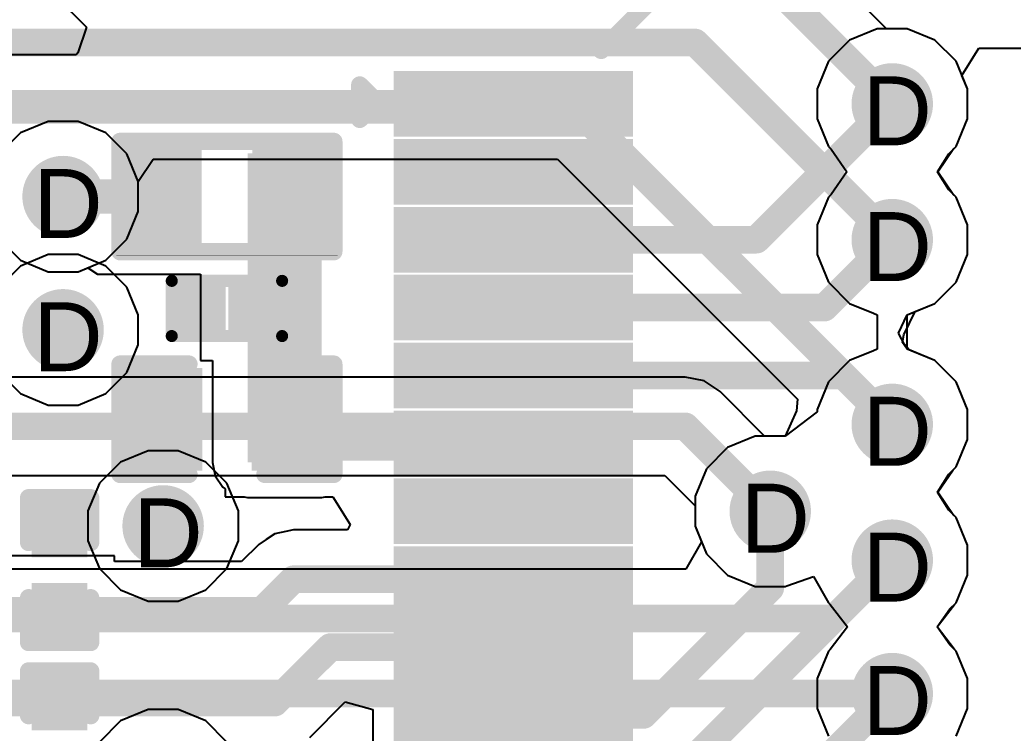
# Model space of a CAD drawing. Header units: inches. Extents: x -11 to 5428, y 0 to 5423.
# Drawn here: x 133.98 to 141.3, y 59.92 to 65.17 of the extents above; entities that cross this region are included whole.
import ezdxf

# ---------------------------------------------------------------- set-up
doc = ezdxf.new("R2010")
doc.units = ezdxf.units.IN
for name, color, linetype in [('Bottom Layer', 5, 'Continuous'), ('Drill Drawing', 1, 'Continuous'), ('GND', 16, 'Continuous'), ('PWR', 76, 'Continuous'), ('Top Layer', 1, 'Continuous'), ('Top Overlay', 2, 'Continuous'), ('Top Paste', 8, 'Continuous'), ('Top Solder', 216, 'Continuous'), ('Via Holes', 16, 'Continuous')]:
    doc.layers.add(name, color=color, linetype=linetype)
doc.styles.add('Arial', font='', dxfattribs={"height": 0.2})
doc.styles.get('Arial').set_extended_font_data('Arial')

# ---------------------------------------------------------------- blocks, each defined once
blk = doc.blocks.new('C___0402_399')
at = {"layer": 'Top Layer'}
for points in [[(-0.6985, -0.3175), (-0.6985, 0.3175), (-0.2413, 0.3175), (-0.2413, -0.3175)], [(0.2413, -0.3175), (0.2413, 0.3175), (0.6985, 0.3175), (0.6985, -0.3175)]]:
    blk.add_hatch(color=1, dxfattribs=at).paths.add_polyline_path(points)
at = {"layer": 'Top Paste'}
for points in [[(-0.6985, -0.3175), (-0.6985, 0.3175), (-0.2413, 0.3175), (-0.2413, -0.3175)], [(0.2413, -0.3175), (0.2413, 0.3175), (0.6985, 0.3175), (0.6985, -0.3175)]]:
    blk.add_hatch(color=8, dxfattribs=at).paths.add_polyline_path(points)
at = {"layer": 'Top Solder'}
for points in [[(-0.7585, -0.3775), (-0.7585, 0.3775), (-0.1813, 0.3775), (-0.1813, -0.3775)], [(0.1813, -0.3775), (0.1813, 0.3775), (0.7585, 0.3775), (0.7585, -0.3775)]]:
    blk.add_hatch(color=216, dxfattribs=at).paths.add_polyline_path(points)
at = {"layer": 'Top Overlay'}
for points in [[(-0.7874, -0.4064, 0.127, 0.127, 0), (-0.7874, 0.4064, 0.127, 0.127, 0)], [(-0.7874, 0.4064, 0.127, 0.127, 0), (-0.2794, 0.4064, 0.127, 0.127, 0)], [(0.2794, 0.4064, 0.127, 0.127, 0), (0.7874, 0.4064, 0.127, 0.127, 0)], [(0.7874, -0.4064, 0.127, 0.127, 0), (0.7874, 0.4064, 0.127, 0.127, 0)], [(-0.7874, -0.4064, 0.127, 0.127, 0), (-0.2794, -0.4064, 0.127, 0.127, 0)], [(0.2794, -0.4064, 0.127, 0.127, 0), (0.7874, -0.4064, 0.127, 0.127, 0)]]:
    blk.add_lwpolyline(points, format="xyseb", dxfattribs=at)
for points in [[(-0.8192, 0.4064, 0.0635, 0.0635, 1), (-0.7557, 0.4064, 0.0635, 0.0635, 1)], [(-0.8192, 0.4064, 0.0635, 0.0635, 1), (-0.7557, 0.4064, 0.0635, 0.0635, 1)], [(-0.3112, 0.4064, 0.0635, 0.0635, 1), (-0.2477, 0.4064, 0.0635, 0.0635, 1)], [(0.2476, 0.4064, 0.0635, 0.0635, 1), (0.3111, 0.4064, 0.0635, 0.0635, 1)], [(0.7556, 0.4064, 0.0635, 0.0635, 1), (0.8191, 0.4064, 0.0635, 0.0635, 1)], [(0.7556, 0.4064, 0.0635, 0.0635, 1), (0.8191, 0.4064, 0.0635, 0.0635, 1)], [(-0.8192, -0.4064, 0.0635, 0.0635, 1), (-0.7557, -0.4064, 0.0635, 0.0635, 1)], [(-0.8192, -0.4064, 0.0635, 0.0635, 1), (-0.7557, -0.4064, 0.0635, 0.0635, 1)], [(-0.3112, -0.4064, 0.0635, 0.0635, 1), (-0.2477, -0.4064, 0.0635, 0.0635, 1)], [(0.2476, -0.4064, 0.0635, 0.0635, 1), (0.3111, -0.4064, 0.0635, 0.0635, 1)], [(0.7556, -0.4064, 0.0635, 0.0635, 1), (0.8191, -0.4064, 0.0635, 0.0635, 1)], [(0.7556, -0.4064, 0.0635, 0.0635, 1), (0.8191, -0.4064, 0.0635, 0.0635, 1)]]:
    blk.add_lwpolyline(points, format="xyseb", close=True, dxfattribs=at)
blk = doc.blocks.new('C___0201_407')
at = {"layer": 'Top Layer'}
for points in [[(-0.45, 0.15), (-0.15, 0.15), (-0.15, -0.15), (-0.45, -0.15)], [(0.15, 0.15), (0.45, 0.15), (0.45, -0.15), (0.15, -0.15)]]:
    blk.add_hatch(color=1, dxfattribs=at).paths.add_polyline_path(points)
at = {"layer": 'Top Paste'}
for points in [[(-0.45, 0.15), (-0.15, 0.15), (-0.15, -0.15), (-0.45, -0.15)], [(0.15, 0.15), (0.45, 0.15), (0.45, -0.15), (0.15, -0.15)]]:
    blk.add_hatch(color=8, dxfattribs=at).paths.add_polyline_path(points)
at = {"layer": 'Top Solder'}
for points in [[(-0.505, 0.205), (-0.095, 0.205), (-0.095, -0.205), (-0.505, -0.205)], [(0.095, 0.205), (0.505, 0.205), (0.505, -0.205), (0.095, -0.205)]]:
    blk.add_hatch(color=216, dxfattribs=at).paths.add_polyline_path(points)
at = {"layer": 'Top Overlay'}
for points in [[(-0.2032, 0.2286, 0.127, 0.127, 0), (-0.5334, 0.2286, 0.127, 0.127, 0)], [(-0.5334, -0.2286, 0.127, 0.127, 0), (-0.5334, 0.2286, 0.127, 0.127, 0)], [(0.5334, 0.2286, 0.127, 0.127, 0), (0.2032, 0.2286, 0.127, 0.127, 0)], [(0.5334, -0.2286, 0.127, 0.127, 0), (0.5334, 0.2286, 0.127, 0.127, 0)], [(-0.2032, -0.2286, 0.127, 0.127, 0), (-0.5334, -0.2286, 0.127, 0.127, 0)], [(0.5334, -0.2286, 0.127, 0.127, 0), (0.2032, -0.2286, 0.127, 0.127, 0)]]:
    blk.add_lwpolyline(points, format="xyseb", dxfattribs=at)
for points in [[(-0.5651, 0.2286, 0.0635, 0.0635, 1), (-0.5016, 0.2286, 0.0635, 0.0635, 1)], [(-0.5651, 0.2286, 0.0635, 0.0635, 1), (-0.5016, 0.2286, 0.0635, 0.0635, 1)], [(-0.2349, 0.2286, 0.0635, 0.0635, 1), (-0.1714, 0.2286, 0.0635, 0.0635, 1)], [(0.1715, 0.2286, 0.0635, 0.0635, 1), (0.235, 0.2286, 0.0635, 0.0635, 1)], [(0.5017, 0.2286, 0.0635, 0.0635, 1), (0.5652, 0.2286, 0.0635, 0.0635, 1)], [(0.5017, 0.2286, 0.0635, 0.0635, 1), (0.5652, 0.2286, 0.0635, 0.0635, 1)], [(-0.5651, -0.2286, 0.0635, 0.0635, 1), (-0.5016, -0.2286, 0.0635, 0.0635, 1)], [(-0.5651, -0.2286, 0.0635, 0.0635, 1), (-0.5016, -0.2286, 0.0635, 0.0635, 1)], [(-0.2349, -0.2286, 0.0635, 0.0635, 1), (-0.1714, -0.2286, 0.0635, 0.0635, 1)], [(0.1715, -0.2286, 0.0635, 0.0635, 1), (0.235, -0.2286, 0.0635, 0.0635, 1)], [(0.5017, -0.2286, 0.0635, 0.0635, 1), (0.5652, -0.2286, 0.0635, 0.0635, 1)], [(0.5017, -0.2286, 0.0635, 0.0635, 1), (0.5652, -0.2286, 0.0635, 0.0635, 1)]]:
    blk.add_lwpolyline(points, format="xyseb", close=True, dxfattribs=at)
blk = doc.blocks.new('C___0201_408')
at = {"layer": 'Top Layer'}
for points in [[(-0.45, 0.15), (-0.15, 0.15), (-0.15, -0.15), (-0.45, -0.15)], [(0.15, 0.15), (0.45, 0.15), (0.45, -0.15), (0.15, -0.15)]]:
    blk.add_hatch(color=1, dxfattribs=at).paths.add_polyline_path(points)
at = {"layer": 'Top Paste'}
for points in [[(-0.45, 0.15), (-0.15, 0.15), (-0.15, -0.15), (-0.45, -0.15)], [(0.15, 0.15), (0.45, 0.15), (0.45, -0.15), (0.15, -0.15)]]:
    blk.add_hatch(color=8, dxfattribs=at).paths.add_polyline_path(points)
at = {"layer": 'Top Solder'}
for points in [[(-0.505, 0.205), (-0.095, 0.205), (-0.095, -0.205), (-0.505, -0.205)], [(0.095, 0.205), (0.505, 0.205), (0.505, -0.205), (0.095, -0.205)]]:
    blk.add_hatch(color=216, dxfattribs=at).paths.add_polyline_path(points)
at = {"layer": 'Top Overlay'}
for points in [[(-0.5334, 0.2286, 0.127, 0.127, 0), (-0.2032, 0.2286, 0.127, 0.127, 0)], [(-0.5334, 0.2286, 0.127, 0.127, 0), (-0.5334, -0.2286, 0.127, 0.127, 0)], [(0.2032, 0.2286, 0.127, 0.127, 0), (0.5334, 0.2286, 0.127, 0.127, 0)], [(0.5334, 0.2286, 0.127, 0.127, 0), (0.5334, -0.2286, 0.127, 0.127, 0)], [(-0.5334, -0.2286, 0.127, 0.127, 0), (-0.2032, -0.2286, 0.127, 0.127, 0)], [(0.2032, -0.2286, 0.127, 0.127, 0), (0.5334, -0.2286, 0.127, 0.127, 0)]]:
    blk.add_lwpolyline(points, format="xyseb", dxfattribs=at)
for points in [[(-0.5652, 0.2286, 0.0635, 0.0635, 1), (-0.5017, 0.2286, 0.0635, 0.0635, 1)], [(-0.5652, 0.2286, 0.0635, 0.0635, 1), (-0.5017, 0.2286, 0.0635, 0.0635, 1)], [(-0.235, 0.2286, 0.0635, 0.0635, 1), (-0.1715, 0.2286, 0.0635, 0.0635, 1)], [(0.1714, 0.2286, 0.0635, 0.0635, 1), (0.2349, 0.2286, 0.0635, 0.0635, 1)], [(0.5016, 0.2286, 0.0635, 0.0635, 1), (0.5651, 0.2286, 0.0635, 0.0635, 1)], [(0.5016, 0.2286, 0.0635, 0.0635, 1), (0.5651, 0.2286, 0.0635, 0.0635, 1)], [(-0.5652, -0.2286, 0.0635, 0.0635, 1), (-0.5017, -0.2286, 0.0635, 0.0635, 1)], [(-0.5652, -0.2286, 0.0635, 0.0635, 1), (-0.5017, -0.2286, 0.0635, 0.0635, 1)], [(-0.235, -0.2286, 0.0635, 0.0635, 1), (-0.1715, -0.2286, 0.0635, 0.0635, 1)], [(0.1714, -0.2286, 0.0635, 0.0635, 1), (0.2349, -0.2286, 0.0635, 0.0635, 1)], [(0.5016, -0.2286, 0.0635, 0.0635, 1), (0.5651, -0.2286, 0.0635, 0.0635, 1)], [(0.5016, -0.2286, 0.0635, 0.0635, 1), (0.5651, -0.2286, 0.0635, 0.0635, 1)]]:
    blk.add_lwpolyline(points, format="xyseb", close=True, dxfattribs=at)
blk = doc.blocks.new('DFN_2_0_3_0_6__410')
at = {"layer": 'Top Layer'}
for points in [[(-0.33, -0.13), (-0.33, 0.13), (-0.06, 0.13), (-0.06, -0.13)], [(0.06, -0.13), (0.06, 0.13), (0.33, 0.13), (0.33, -0.13)]]:
    blk.add_hatch(color=1, dxfattribs=at).paths.add_polyline_path(points)
at = {"layer": 'Top Paste'}
for points in [[(-0.33, -0.13), (-0.33, 0.13), (-0.06, 0.13), (-0.06, -0.13)], [(0.06, -0.13), (0.06, 0.13), (0.33, 0.13), (0.33, -0.13)]]:
    blk.add_hatch(color=8, dxfattribs=at).paths.add_polyline_path(points)
at = {"layer": 'Top Solder'}
for points in [[(-0.38, -0.18), (-0.38, 0.18), (-0.01, 0.18), (-0.01, -0.18)], [(0.01, -0.18), (0.01, 0.18), (0.38, 0.18), (0.38, -0.18)]]:
    blk.add_hatch(color=216, dxfattribs=at).paths.add_polyline_path(points)
at = {"layer": 'Top Overlay'}
for points in [[(-0.4064, 0.2032, 0.0889, 0.0889, 0), (0.4064, 0.2032, 0.0889, 0.0889, 0)], [(-0.4064, -0.2032, 0.0889, 0.0889, 0), (-0.4064, 0.2032, 0.0889, 0.0889, 0)], [(0.4064, -0.2032, 0.0889, 0.0889, 0), (0.4064, 0.2032, 0.0889, 0.0889, 0)], [(-0.4064, -0.2032, 0.0889, 0.0889, 0), (0.4064, -0.2032, 0.0889, 0.0889, 0)]]:
    blk.add_lwpolyline(points, format="xyseb", dxfattribs=at)
for points in [[(-0.4286, 0.2032, 0.0445, 0.0445, 1), (-0.3842, 0.2032, 0.0445, 0.0445, 1)], [(-0.4286, 0.2032, 0.0445, 0.0445, 1), (-0.3842, 0.2032, 0.0445, 0.0445, 1)], [(0.3842, 0.2032, 0.0445, 0.0445, 1), (0.4286, 0.2032, 0.0445, 0.0445, 1)], [(0.3842, 0.2032, 0.0445, 0.0445, 1), (0.4286, 0.2032, 0.0445, 0.0445, 1)], [(-0.4286, -0.2032, 0.0445, 0.0445, 1), (-0.3842, -0.2032, 0.0445, 0.0445, 1)], [(-0.4286, -0.2032, 0.0445, 0.0445, 1), (-0.3842, -0.2032, 0.0445, 0.0445, 1)], [(0.3842, -0.2032, 0.0445, 0.0445, 1), (0.4286, -0.2032, 0.0445, 0.0445, 1)], [(0.3842, -0.2032, 0.0445, 0.0445, 1), (0.4286, -0.2032, 0.0445, 0.0445, 1)]]:
    blk.add_lwpolyline(points, format="xyseb", close=True, dxfattribs=at)
blk = doc.blocks.new('R___0402_417')
at = {"layer": 'Top Layer'}
for points in [[(-0.6985, -0.3175), (-0.6985, 0.3175), (-0.2413, 0.3175), (-0.2413, -0.3175)], [(0.2413, -0.3175), (0.2413, 0.3175), (0.6985, 0.3175), (0.6985, -0.3175)]]:
    blk.add_hatch(color=1, dxfattribs=at).paths.add_polyline_path(points)
at = {"layer": 'Top Paste'}
for points in [[(-0.6985, -0.3175), (-0.6985, 0.3175), (-0.2413, 0.3175), (-0.2413, -0.3175)], [(0.2413, -0.3175), (0.2413, 0.3175), (0.6985, 0.3175), (0.6985, -0.3175)]]:
    blk.add_hatch(color=8, dxfattribs=at).paths.add_polyline_path(points)
at = {"layer": 'Top Solder'}
for points in [[(-0.7535, -0.3725), (-0.7535, 0.3725), (-0.1863, 0.3725), (-0.1863, -0.3725)], [(0.1863, -0.3725), (0.1863, 0.3725), (0.7535, 0.3725), (0.7535, -0.3725)]]:
    blk.add_hatch(color=216, dxfattribs=at).paths.add_polyline_path(points)
at = {"layer": 'Top Overlay'}
for points in [[(-0.7874, -0.4064, 0.127, 0.127, 0), (-0.7874, 0.4064, 0.127, 0.127, 0)], [(-0.7874, 0.4064, 0.127, 0.127, 0), (0.7874, 0.4064, 0.127, 0.127, 0)], [(0.7874, -0.4064, 0.127, 0.127, 0), (0.7874, 0.4064, 0.127, 0.127, 0)], [(-0.7874, -0.4064, 0.127, 0.127, 0), (0.7874, -0.4064, 0.127, 0.127, 0)], [(-0.8128, -0.4318, 0.00323, 0.00323, 0), (0.8128, -0.4318, 0.00323, 0.00323, 0)]]:
    blk.add_lwpolyline(points, format="xyseb", dxfattribs=at)
for points in [[(-0.8192, 0.4064, 0.0635, 0.0635, 1), (-0.7557, 0.4064, 0.0635, 0.0635, 1)], [(-0.8192, 0.4064, 0.0635, 0.0635, 1), (-0.7557, 0.4064, 0.0635, 0.0635, 1)], [(0.7556, 0.4064, 0.0635, 0.0635, 1), (0.8191, 0.4064, 0.0635, 0.0635, 1)], [(0.7556, 0.4064, 0.0635, 0.0635, 1), (0.8191, 0.4064, 0.0635, 0.0635, 1)], [(-0.8192, -0.4064, 0.0635, 0.0635, 1), (-0.7557, -0.4064, 0.0635, 0.0635, 1)], [(-0.8192, -0.4064, 0.0635, 0.0635, 1), (-0.7557, -0.4064, 0.0635, 0.0635, 1)], [(0.7556, -0.4064, 0.0635, 0.0635, 1), (0.8191, -0.4064, 0.0635, 0.0635, 1)], [(0.7556, -0.4064, 0.0635, 0.0635, 1), (0.8191, -0.4064, 0.0635, 0.0635, 1)], [(-0.8136, -0.4318, 0.00161, 0.00161, 1), (-0.812, -0.4318, 0.00161, 0.00161, 1)], [(0.812, -0.4318, 0.00161, 0.00161, 1), (0.8136, -0.4318, 0.00161, 0.00161, 1)]]:
    blk.add_lwpolyline(points, format="xyseb", close=True, dxfattribs=at)
blk = doc.blocks.new('LQFP_144_20_20__614')
at = {"layer": 'Top Layer'}
for points in [[(-11.46, 8.89), (-9.9, 8.89), (-9.9, 8.61), (-11.46, 8.61)], [(-11.46, 8.39), (-9.9, 8.39), (-9.9, 8.11), (-11.46, 8.11)], [(-11.46, 7.89), (-9.9, 7.89), (-9.9, 7.61), (-11.46, 7.61)], [(-11.46, 7.39), (-9.9, 7.39), (-9.9, 7.11), (-11.46, 7.11)], [(-11.46, 6.89), (-9.9, 6.89), (-9.9, 6.61), (-11.46, 6.61)], [(-11.46, 6.39), (-9.9, 6.39), (-9.9, 6.11), (-11.46, 6.11)], [(-11.46, 5.89), (-9.9, 5.89), (-9.9, 5.61), (-11.46, 5.61)], [(-11.46, 5.39), (-9.9, 5.39), (-9.9, 5.11), (-11.46, 5.11)], [(-11.46, 4.89), (-9.9, 4.89), (-9.9, 4.61), (-11.46, 4.61)], [(-11.46, 4.39), (-9.9, 4.39), (-9.9, 4.11), (-11.46, 4.11)]]:
    blk.add_hatch(color=1, dxfattribs=at).paths.add_polyline_path(points)
at = {"layer": 'Top Paste'}
for points in [[(-11.46, 8.89), (-9.9, 8.89), (-9.9, 8.61), (-11.46, 8.61)], [(-11.46, 8.39), (-9.9, 8.39), (-9.9, 8.11), (-11.46, 8.11)], [(-11.46, 7.89), (-9.9, 7.89), (-9.9, 7.61), (-11.46, 7.61)], [(-11.46, 7.39), (-9.9, 7.39), (-9.9, 7.11), (-11.46, 7.11)], [(-11.46, 6.89), (-9.9, 6.89), (-9.9, 6.61), (-11.46, 6.61)], [(-11.46, 6.39), (-9.9, 6.39), (-9.9, 6.11), (-11.46, 6.11)], [(-11.46, 5.89), (-9.9, 5.89), (-9.9, 5.61), (-11.46, 5.61)], [(-11.46, 5.39), (-9.9, 5.39), (-9.9, 5.11), (-11.46, 5.11)], [(-11.46, 4.89), (-9.9, 4.89), (-9.9, 4.61), (-11.46, 4.61)], [(-11.46, 4.39), (-9.9, 4.39), (-9.9, 4.11), (-11.46, 4.11)]]:
    blk.add_hatch(color=8, dxfattribs=at).paths.add_polyline_path(points)
at = {"layer": 'Top Solder'}
for points in [[(-11.5616, 8.9916), (-9.7984, 8.9916), (-9.7984, 8.5084), (-11.5616, 8.5084)], [(-11.5616, 8.4916), (-9.7984, 8.4916), (-9.7984, 8.0084), (-11.5616, 8.0084)], [(-11.5616, 7.9916), (-9.7984, 7.9916), (-9.7984, 7.5084), (-11.5616, 7.5084)], [(-11.5616, 7.4916), (-9.7984, 7.4916), (-9.7984, 7.0084), (-11.5616, 7.0084)], [(-11.5616, 6.9916), (-9.7984, 6.9916), (-9.7984, 6.5084), (-11.5616, 6.5084)], [(-11.5616, 6.4916), (-9.7984, 6.4916), (-9.7984, 6.0084), (-11.5616, 6.0084)], [(-11.5616, 5.9916), (-9.7984, 5.9916), (-9.7984, 5.5084), (-11.5616, 5.5084)], [(-11.5616, 5.4916), (-9.7984, 5.4916), (-9.7984, 5.0084), (-11.5616, 5.0084)], [(-11.5616, 4.9916), (-9.7984, 4.9916), (-9.7984, 4.5084), (-11.5616, 4.5084)], [(-11.5616, 4.4916), (-9.7984, 4.4916), (-9.7984, 4.0084), (-11.5616, 4.0084)]]:
    blk.add_hatch(color=216, dxfattribs=at).paths.add_polyline_path(points)
at = {"layer": 'Top Overlay'}
for points in [[(-10.033, 9.144, 0.127, 0.127, 0), (-9.144, 10.033, 0.127, 0.127, 0)], [(-11.811, 8.636, 0.127, 0.127, 0), (-11.811, 8.89, 0.127, 0.127, 0)], [(-11.811, 8.89, 0.127, 0.127, 0), (-11.684, 8.763, 0.127, 0.127, 0)], [(-11.811, 8.636, 0.127, 0.127, 0), (-11.684, 8.763, 0.127, 0.127, 0)]]:
    blk.add_lwpolyline(points, format="xyseb", dxfattribs=at)
for points in [[(-10.0648, 9.144, 0.0635, 0.0635, 1), (-10.0013, 9.144, 0.0635, 0.0635, 1)], [(-11.8428, 8.89, 0.0635, 0.0635, 1), (-11.7793, 8.89, 0.0635, 0.0635, 1)], [(-11.8428, 8.89, 0.0635, 0.0635, 1), (-11.7793, 8.89, 0.0635, 0.0635, 1)], [(-11.7158, 8.763, 0.0635, 0.0635, 1), (-11.6523, 8.763, 0.0635, 0.0635, 1)], [(-11.7158, 8.763, 0.0635, 0.0635, 1), (-11.6523, 8.763, 0.0635, 0.0635, 1)], [(-11.8428, 8.636, 0.0635, 0.0635, 1), (-11.7793, 8.636, 0.0635, 0.0635, 1)], [(-11.8428, 8.636, 0.0635, 0.0635, 1), (-11.7793, 8.636, 0.0635, 0.0635, 1)]]:
    blk.add_lwpolyline(points, format="xyseb", close=True, dxfattribs=at)

msp = doc.modelspace()

# ---------------------------------------------------------------- hatches: boundary and pattern name
at = {"layer": 'Bottom Layer'}
h = msp.add_hatch(color=5, dxfattribs=at)
edge = h.paths.add_edge_path()
edge.add_arc((140.4078, 64.5538), 0.3, 0, 360)
h = msp.add_hatch(color=5, dxfattribs=at)
edge = h.paths.add_edge_path()
edge.add_arc((134.3024, 63.8716), 0.3, 0, 360)
h = msp.add_hatch(color=5, dxfattribs=at)
edge = h.paths.add_edge_path()
edge.add_arc((140.4078, 63.5541), 0.3, 0, 360)
h = msp.add_hatch(color=5, dxfattribs=at)
edge = h.paths.add_edge_path()
edge.add_arc((134.3024, 62.8904), 0.3, 0, 360)
h = msp.add_hatch(color=5, dxfattribs=at)
edge = h.paths.add_edge_path()
edge.add_arc((140.4078, 62.1938), 0.3, 0, 360)
h = msp.add_hatch(color=5, dxfattribs=at)
edge = h.paths.add_edge_path()
edge.add_arc((139.5094, 61.5538), 0.3, 0, 360)
h = msp.add_hatch(color=5, dxfattribs=at)
edge = h.paths.add_edge_path()
edge.add_arc((135.039, 61.4462), 0.3, 0, 360)
h = msp.add_hatch(color=5, dxfattribs=at)
edge = h.paths.add_edge_path()
edge.add_arc((140.4078, 61.1938), 0.3, 0, 360)
h = msp.add_hatch(color=5, dxfattribs=at)
edge = h.paths.add_edge_path()
edge.add_arc((140.4078, 60.211), 0.3, 0, 360)
at = {"layer": 'GND'}
h = msp.add_hatch(color=16, dxfattribs=at)
edge = h.paths.add_edge_path()
edge.add_arc((140.4078, 64.5538), 0.3, 0, 360)
h = msp.add_hatch(color=16, dxfattribs=at)
edge = h.paths.add_edge_path()
edge.add_arc((134.3024, 63.8716), 0.3, 0, 360)
h = msp.add_hatch(color=16, dxfattribs=at)
edge = h.paths.add_edge_path()
edge.add_arc((140.4078, 63.5541), 0.3, 0, 360)
h = msp.add_hatch(color=16, dxfattribs=at)
edge = h.paths.add_edge_path()
edge.add_arc((134.3024, 62.8904), 0.3, 0, 360)
h = msp.add_hatch(color=16, dxfattribs=at)
edge = h.paths.add_edge_path()
edge.add_arc((140.4078, 62.1938), 0.3, 0, 360)
h = msp.add_hatch(color=16, dxfattribs=at)
edge = h.paths.add_edge_path()
edge.add_arc((139.5094, 61.5538), 0.3, 0, 360)
h = msp.add_hatch(color=16, dxfattribs=at)
edge = h.paths.add_edge_path()
edge.add_arc((135.039, 61.4462), 0.3, 0, 360)
h = msp.add_hatch(color=16, dxfattribs=at)
edge = h.paths.add_edge_path()
edge.add_arc((140.4078, 61.1938), 0.3, 0, 360)
h = msp.add_hatch(color=16, dxfattribs=at)
edge = h.paths.add_edge_path()
edge.add_arc((140.4078, 60.211), 0.3, 0, 360)
at = {"layer": 'PWR'}
h = msp.add_hatch(color=76, dxfattribs=at)
edge = h.paths.add_edge_path()
edge.add_arc((140.4078, 64.5538), 0.3, 0, 360)
h = msp.add_hatch(color=76, dxfattribs=at)
edge = h.paths.add_edge_path()
edge.add_arc((134.3024, 63.8716), 0.3, 0, 360)
h = msp.add_hatch(color=76, dxfattribs=at)
edge = h.paths.add_edge_path()
edge.add_arc((140.4078, 63.5541), 0.3, 0, 360)
h = msp.add_hatch(color=76, dxfattribs=at)
edge = h.paths.add_edge_path()
edge.add_arc((134.3024, 62.8904), 0.3, 0, 360)
h = msp.add_hatch(color=76, dxfattribs=at)
edge = h.paths.add_edge_path()
edge.add_arc((140.4078, 62.1938), 0.3, 0, 360)
h = msp.add_hatch(color=76, dxfattribs=at)
edge = h.paths.add_edge_path()
edge.add_arc((139.5094, 61.5538), 0.3, 0, 360)
h = msp.add_hatch(color=76, dxfattribs=at)
edge = h.paths.add_edge_path()
edge.add_arc((135.039, 61.4462), 0.3, 0, 360)
h = msp.add_hatch(color=76, dxfattribs=at)
edge = h.paths.add_edge_path()
edge.add_arc((140.4078, 61.1938), 0.3, 0, 360)
h = msp.add_hatch(color=76, dxfattribs=at)
edge = h.paths.add_edge_path()
edge.add_arc((140.4078, 60.211), 0.3, 0, 360)
at = {"layer": 'Top Layer'}
h = msp.add_hatch(color=1, dxfattribs=at)
edge = h.paths.add_edge_path()
edge.add_arc((140.4078, 64.5538), 0.3, 0, 360)
h = msp.add_hatch(color=1, dxfattribs=at)
edge = h.paths.add_edge_path()
edge.add_arc((134.3024, 63.8716), 0.3, 0, 360)
msp.add_hatch(color=1, dxfattribs=at).paths.add_polyline_path([(135.6614, 61.9141), (136.2074, 61.9141), (136.2074, 64.1891), (135.6614, 64.1891)])
h = msp.add_hatch(color=1, dxfattribs=at)
edge = h.paths.add_edge_path()
edge.add_arc((140.4078, 63.5541), 0.3, 0, 360)
h = msp.add_hatch(color=1, dxfattribs=at)
edge = h.paths.add_edge_path()
edge.add_arc((134.3024, 62.8904), 0.3, 0, 360)
h = msp.add_hatch(color=1, dxfattribs=at)
edge = h.paths.add_edge_path()
edge.add_arc((140.4078, 62.1938), 0.3, 0, 360)
h = msp.add_hatch(color=1, dxfattribs=at)
edge = h.paths.add_edge_path()
edge.add_arc((139.5094, 61.5538), 0.3, 0, 360)
h = msp.add_hatch(color=1, dxfattribs=at)
edge = h.paths.add_edge_path()
edge.add_arc((135.039, 61.4462), 0.3, 0, 360)
h = msp.add_hatch(color=1, dxfattribs=at)
edge = h.paths.add_edge_path()
edge.add_arc((140.4078, 61.1938), 0.3, 0, 360)
h = msp.add_hatch(color=1, dxfattribs=at)
edge = h.paths.add_edge_path()
edge.add_arc((140.4078, 60.211), 0.3, 0, 360)
at = {"layer": 'Via Holes'}
h = msp.add_hatch(color=7, dxfattribs=at)
edge = h.paths.add_edge_path()
edge.add_arc((140.4078, 64.5538), 0.15, 0, 360)
h = msp.add_hatch(color=7, dxfattribs=at)
edge = h.paths.add_edge_path()
edge.add_arc((134.3024, 63.8716), 0.15, 0, 360)
h = msp.add_hatch(color=7, dxfattribs=at)
edge = h.paths.add_edge_path()
edge.add_arc((140.4078, 63.5541), 0.15, 0, 360)
h = msp.add_hatch(color=7, dxfattribs=at)
edge = h.paths.add_edge_path()
edge.add_arc((134.3024, 62.8904), 0.15, 0, 360)
h = msp.add_hatch(color=7, dxfattribs=at)
edge = h.paths.add_edge_path()
edge.add_arc((140.4078, 62.1938), 0.15, 0, 360)
h = msp.add_hatch(color=7, dxfattribs=at)
edge = h.paths.add_edge_path()
edge.add_arc((139.5094, 61.5538), 0.15, 0, 360)
h = msp.add_hatch(color=7, dxfattribs=at)
edge = h.paths.add_edge_path()
edge.add_arc((135.039, 61.4462), 0.15, 0, 360)
h = msp.add_hatch(color=7, dxfattribs=at)
edge = h.paths.add_edge_path()
edge.add_arc((140.4078, 61.1938), 0.15, 0, 360)
h = msp.add_hatch(color=7, dxfattribs=at)
edge = h.paths.add_edge_path()
edge.add_arc((140.4078, 60.211), 0.15, 0, 360)

# ---------------------------------------------------------------- linework, layer by layer
at = {"layer": 'Bottom Layer'}
for p, q in [((140.3666, 65.1078), (139.6961, 65.7783)), ((140.518, 65.1078), (140.3666, 65.1078)), ((140.7216, 65.0235), (140.518, 65.1078)), ((140.8775, 64.8676), (140.7216, 65.0235)), ((140.9618, 64.664), (140.8775, 64.8676)), ((140.9618, 64.4436), (140.9618, 64.664)), ((140.8775, 64.24), (140.9618, 64.4436)), ((140.8242, 64.1867), (140.8775, 64.24)), ((134.8564, 63.9818), (134.9668, 64.147)), ((134.9668, 64.147), (137.9419, 64.147)), ((137.9419, 64.147), (139.7099, 62.379)), ((140.7406, 64.054), (140.8242, 64.1867)), ((140.8242, 63.9212), (140.7406, 64.054)), ((134.8564, 63.7614), (134.8564, 63.9818)), ((140.8775, 63.8679), (140.8242, 63.9212)), ((140.9618, 63.6643), (140.8775, 63.8679)), ((134.7721, 63.5578), (134.8564, 63.7614)), ((140.9618, 63.4439), (140.9618, 63.6643)), ((133.8328, 63.5578), (133.9886, 63.402)), ((134.6162, 63.402), (134.7721, 63.5578)), ((140.8775, 63.2403), (140.9618, 63.4439)), ((133.9886, 63.402), (134.1922, 63.3176)), ((134.4126, 63.3176), (134.6162, 63.402)), ((134.1922, 63.3176), (134.4126, 63.3176)), ((140.7216, 63.0845), (140.8775, 63.2403)), ((140.5766, 63.0244), (140.7216, 63.0845)), ((140.4935, 62.8529), (140.5766, 63.0244)), ((140.4842, 62.7969), (140.4935, 62.8529)), ((140.517, 62.7478), (140.4842, 62.7969)), ((140.518, 62.7478), (140.517, 62.7478)), ((140.7216, 62.6635), (140.518, 62.7478)), ((140.8775, 62.5076), (140.7216, 62.6635)), ((138.884, 62.5418), (131.736, 62.5418)), ((139.0228, 62.5142), (138.884, 62.5418)), ((138.884, 62.5418), (138.884, 62.5418)), ((139.1404, 62.4356), (139.0228, 62.5142)), ((140.9618, 62.304), (140.8775, 62.5076)), ((139.4682, 62.1078), (139.1404, 62.4356)), ((139.7099, 62.379), (139.7015, 62.2938)), ((139.7015, 62.2938), (139.6196, 62.1078)), ((140.9618, 62.0836), (140.9618, 62.304)), ((139.6196, 62.1078), (139.4682, 62.1078)), ((140.8775, 61.88), (140.9618, 62.0836)), ((140.824, 61.8265), (140.8775, 61.88)), ((131.8079, 61.8166), (138.7338, 61.8166)), ((138.7338, 61.8166), (138.9554, 61.5951)), ((140.7407, 61.6938), (140.824, 61.8265)), ((140.824, 61.561), (140.7407, 61.6938)), ((138.9554, 61.5951), (138.9554, 61.4436)), ((140.8775, 61.5076), (140.824, 61.561)), ((138.9554, 61.4436), (139.0024, 61.3301)), ((140.9618, 61.304), (140.8775, 61.5076)), ((139.0024, 61.3301), (138.8874, 61.1269)), ((140.9618, 61.0836), (140.9618, 61.304)), ((138.8874, 61.1269), (132.1603, 61.1269)), ((140.8775, 60.88), (140.9618, 61.0836)), ((140.8326, 60.8351), (140.8775, 60.88)), ((140.7373, 60.7024), (140.8326, 60.8351)), ((140.8326, 60.5696), (140.7373, 60.7024)), ((140.8775, 60.5248), (140.8326, 60.5696)), ((140.9618, 60.3212), (140.8775, 60.5248)), ((140.9618, 60.1008), (140.9618, 60.3212)), ((140.8775, 59.8972), (140.9618, 60.1008))]:
    msp.add_line(p, q, dxfattribs=at)
for points in [[(139.4397, 65.5219, 0.2032, 0.2032, 0), (140.4078, 64.5538, 0.2032, 0.2032, 0)], [(131.6191, 65.0065, 0.2032, 0.2032, 0), (138.9554, 65.0065, 0.2032, 0.2032, 0)], [(138.9554, 65.0065, 0.2032, 0.2032, 0), (140.4078, 63.5541, 0.2032, 0.2032, 0)], [(132.1128, 64.5095, 0.2032, 0.2032, 0), (138.0921, 64.5095, 0.2032, 0.2032, 0)], [(138.0921, 64.5095, 0.2032, 0.2032, 0), (140.4078, 62.1938, 0.2032, 0.2032, 0)], [(131.5858, 62.1792, 0.2032, 0.2032, 0), (138.884, 62.1792, 0.2032, 0.2032, 0)], [(138.884, 62.1792, 0.2032, 0.2032, 0), (139.5094, 61.5538, 0.2032, 0.2032, 0)], [(139.9783, 60.7643, 0.2032, 0.2032, 0), (140.4078, 61.1938, 0.2032, 0.2032, 0)], [(132.0101, 60.7643, 0.2032, 0.2032, 0), (139.9783, 60.7643, 0.2032, 0.2032, 0)], [(131.5843, 60.211, 0.2032, 0.2032, 0), (140.4078, 60.211, 0.2032, 0.2032, 0)], [(140.383, 60.1861, 0.2032, 0.2032, 0), (140.4078, 60.1613, 0.2032, 0.2032, 0)]]:
    msp.add_lwpolyline(points, format="xyseb", dxfattribs=at)
for points in [[(138.9046, 65.0065, 0.1016, 0.1016, 1), (139.0062, 65.0065, 0.1016, 0.1016, 1)], [(138.9046, 65.0065, 0.1016, 0.1016, 1), (139.0062, 65.0065, 0.1016, 0.1016, 1)], [(140.357, 64.5538, 0.1016, 0.1016, 1), (140.4586, 64.5538, 0.1016, 0.1016, 1)], [(138.0413, 64.5095, 0.1016, 0.1016, 1), (138.1429, 64.5095, 0.1016, 0.1016, 1)], [(138.0413, 64.5095, 0.1016, 0.1016, 1), (138.1429, 64.5095, 0.1016, 0.1016, 1)], [(140.357, 63.5541, 0.1016, 0.1016, 1), (140.4586, 63.5541, 0.1016, 0.1016, 1)], [(138.8332, 62.1792, 0.1016, 0.1016, 1), (138.9348, 62.1792, 0.1016, 0.1016, 1)], [(138.8332, 62.1792, 0.1016, 0.1016, 1), (138.9348, 62.1792, 0.1016, 0.1016, 1)], [(140.357, 62.1938, 0.1016, 0.1016, 1), (140.4586, 62.1938, 0.1016, 0.1016, 1)], [(139.4586, 61.5538, 0.1016, 0.1016, 1), (139.5602, 61.5538, 0.1016, 0.1016, 1)], [(140.357, 61.1938, 0.1016, 0.1016, 1), (140.4586, 61.1938, 0.1016, 0.1016, 1)], [(139.9275, 60.7643, 0.1016, 0.1016, 1), (140.0291, 60.7643, 0.1016, 0.1016, 1)], [(139.9275, 60.7643, 0.1016, 0.1016, 1), (140.0291, 60.7643, 0.1016, 0.1016, 1)], [(140.3322, 60.1861, 0.1016, 0.1016, 1), (140.4338, 60.1861, 0.1016, 0.1016, 1)], [(140.357, 60.211, 0.1016, 0.1016, 1), (140.4586, 60.211, 0.1016, 0.1016, 1)], [(140.357, 60.1613, 0.1016, 0.1016, 1), (140.4586, 60.1613, 0.1016, 0.1016, 1)]]:
    msp.add_lwpolyline(points, format="xyseb", close=True, dxfattribs=at)
at = {"layer": 'GND'}
for p, q in [((140.2976, 65.1078), (140.094, 65.0235)), ((140.518, 65.1078), (140.2976, 65.1078)), ((140.7216, 65.0235), (140.518, 65.1078)), ((140.094, 65.0235), (139.9382, 64.8676)), ((140.8775, 64.8676), (140.7216, 65.0235)), ((139.9382, 64.8676), (139.8538, 64.664)), ((140.9618, 64.664), (140.8775, 64.8676)), ((139.8538, 64.664), (139.8538, 64.4436)), ((140.9618, 64.4436), (140.9618, 64.664)), ((139.8538, 64.4436), (139.9382, 64.24)), ((140.8775, 64.24), (140.9618, 64.4436)), ((134.1922, 64.4256), (133.9886, 64.3413)), ((134.4126, 64.4256), (134.1922, 64.4256)), ((134.6162, 64.3413), (134.4126, 64.4256)), ((133.9886, 64.3413), (133.8328, 64.1854)), ((134.7721, 64.1854), (134.6162, 64.3413)), ((139.9382, 64.24), (139.9582, 64.2199)), ((139.9582, 64.2199), (140.0731, 64.054)), ((140.7425, 64.054), (140.8574, 64.2199)), ((140.8574, 64.2199), (140.8775, 64.24)), ((134.8564, 63.9818), (134.7721, 64.1854)), ((140.0731, 64.054), (139.9582, 63.888)), ((140.8574, 63.888), (140.7425, 64.054)), ((134.8564, 63.7614), (134.8564, 63.9818)), ((139.9382, 63.8679), (139.8538, 63.6643)), ((139.9582, 63.888), (139.9382, 63.8679)), ((140.8775, 63.8679), (140.8574, 63.888)), ((140.9618, 63.6643), (140.8775, 63.8679)), ((134.7721, 63.5578), (134.8564, 63.7614)), ((139.8538, 63.6643), (139.8538, 63.4439)), ((140.9618, 63.4439), (140.9618, 63.6643)), ((133.8328, 63.5578), (133.9886, 63.402)), ((134.6162, 63.402), (134.7721, 63.5578)), ((139.8538, 63.4439), (139.9382, 63.2403)), ((140.8775, 63.2403), (140.9618, 63.4439)), ((133.9886, 63.402), (134.1922, 63.3176)), ((134.4126, 63.3176), (134.6162, 63.402)), ((134.1922, 63.3176), (134.4126, 63.3176)), ((139.9382, 63.2403), (140.094, 63.0845)), ((140.7216, 63.0845), (140.8775, 63.2403)), ((140.094, 63.0845), (140.2689, 63.012)), ((140.5467, 63.012), (140.7216, 63.0845)), ((140.2689, 63.012), (140.2976, 63.0001)), ((140.2976, 63.0001), (140.2976, 62.7478)), ((140.518, 63.0001), (140.5467, 63.012)), ((140.518, 62.7478), (140.518, 63.0001)), ((140.2689, 62.7359), (140.094, 62.6635)), ((140.2976, 62.7478), (140.2689, 62.7359)), ((140.5467, 62.7359), (140.518, 62.7478)), ((140.7216, 62.6635), (140.5467, 62.7359)), ((140.094, 62.6635), (139.9382, 62.5076)), ((140.8775, 62.5076), (140.7216, 62.6635)), ((139.9382, 62.5076), (139.8538, 62.304)), ((140.9618, 62.304), (140.8775, 62.5076)), ((139.8538, 62.2857), (139.6196, 62.1078)), ((139.8538, 62.304), (139.8538, 62.2857)), ((140.9618, 62.0836), (140.9618, 62.304)), ((139.3992, 62.1078), (139.1956, 62.0235)), ((139.6196, 62.1078), (139.3992, 62.1078)), ((139.1956, 62.0235), (139.0398, 61.8676)), ((140.8775, 61.88), (140.9618, 62.0836)), ((140.8572, 61.8597), (140.8775, 61.88)), ((139.0398, 61.8676), (138.9554, 61.664)), ((140.7426, 61.6938), (140.8572, 61.8597)), ((138.9554, 61.664), (138.9554, 61.4436)), ((140.8572, 61.5279), (140.7426, 61.6938)), ((140.8775, 61.5076), (140.8572, 61.5279)), ((138.9554, 61.4436), (139.0398, 61.24)), ((140.9618, 61.304), (140.8775, 61.5076)), ((140.9618, 61.0836), (140.9618, 61.304)), ((139.0398, 61.24), (139.1956, 61.0842)), ((139.1956, 61.0842), (139.3992, 60.9998)), ((139.6323, 61.0051), (139.8286, 61.0746)), ((139.8286, 61.0746), (139.9382, 60.88)), ((140.8775, 60.88), (140.9618, 61.0836)), ((139.3992, 60.9998), (139.6196, 60.9998)), ((139.6196, 60.9998), (139.6323, 61.0051)), ((139.9382, 60.88), (139.9498, 60.8683)), ((139.9498, 60.8683), (140.0773, 60.7024)), ((140.7383, 60.7024), (140.8658, 60.8683)), ((140.8658, 60.8683), (140.8775, 60.88)), ((140.0773, 60.7024), (139.9498, 60.5364)), ((140.8658, 60.5364), (140.7383, 60.7024)), ((139.9382, 60.5248), (139.8538, 60.3212)), ((139.9498, 60.5364), (139.9382, 60.5248)), ((140.8775, 60.5248), (140.8658, 60.5364)), ((140.9618, 60.3212), (140.8775, 60.5248)), ((139.8538, 60.3212), (139.8538, 60.1008)), ((140.9618, 60.1008), (140.9618, 60.3212)), ((139.8538, 60.1008), (139.9382, 59.8972)), ((140.8775, 59.8972), (140.9618, 60.1008))]:
    msp.add_line(p, q, dxfattribs=at)
at = {"layer": 'PWR'}
for p, q in [((140.2976, 65.1078), (140.094, 65.0235)), ((140.518, 65.1078), (140.2976, 65.1078)), ((140.7216, 65.0235), (140.518, 65.1078)), ((140.094, 65.0235), (139.9382, 64.8676)), ((140.8775, 64.8676), (140.7216, 65.0235)), ((139.9382, 64.8676), (139.8538, 64.664)), ((140.9618, 64.664), (140.8775, 64.8676)), ((139.8538, 64.664), (139.8538, 64.4436)), ((140.9618, 64.4436), (140.9618, 64.664)), ((139.8538, 64.4436), (139.9382, 64.24)), ((140.8775, 64.24), (140.9618, 64.4436)), ((139.9382, 64.24), (139.9582, 64.2199)), ((139.9582, 64.2199), (140.0731, 64.054)), ((140.7425, 64.054), (140.8574, 64.2199)), ((140.8574, 64.2199), (140.8775, 64.24)), ((140.0731, 64.054), (139.9582, 63.888)), ((140.8574, 63.888), (140.7425, 64.054)), ((139.9382, 63.8679), (139.8538, 63.6643)), ((139.9582, 63.888), (139.9382, 63.8679)), ((140.8775, 63.8679), (140.8574, 63.888)), ((140.9618, 63.6643), (140.8775, 63.8679)), ((139.8538, 63.6643), (139.8538, 63.4439)), ((140.9618, 63.4439), (140.9618, 63.6643)), ((134.1922, 63.4444), (133.9886, 63.3601)), ((134.4126, 63.4444), (134.1922, 63.4444)), ((134.6162, 63.3601), (134.4126, 63.4444)), ((139.8538, 63.4439), (139.9382, 63.2403)), ((140.8775, 63.2403), (140.9618, 63.4439)), ((133.9886, 63.3601), (133.8328, 63.2042)), ((134.7721, 63.2042), (134.6162, 63.3601)), ((134.8564, 63.0006), (134.7721, 63.2042)), ((139.9382, 63.2403), (140.094, 63.0845)), ((140.7216, 63.0845), (140.8775, 63.2403)), ((140.094, 63.0845), (140.2689, 63.012)), ((140.5467, 63.012), (140.7216, 63.0845)), ((134.8564, 62.7802), (134.8564, 63.0006)), ((140.2689, 63.012), (140.2976, 63.0001)), ((140.2976, 63.0001), (140.2976, 62.7478)), ((140.518, 63.0001), (140.5467, 63.012)), ((140.518, 62.7478), (140.518, 63.0001)), ((134.7721, 62.5766), (134.8564, 62.7802)), ((140.2689, 62.7359), (140.094, 62.6635)), ((140.2976, 62.7478), (140.2689, 62.7359)), ((140.5467, 62.7359), (140.518, 62.7478)), ((140.7216, 62.6635), (140.5467, 62.7359)), ((140.094, 62.6635), (139.9382, 62.5076)), ((140.8775, 62.5076), (140.7216, 62.6635)), ((133.8328, 62.5766), (133.9886, 62.4208)), ((134.6162, 62.4208), (134.7721, 62.5766)), ((139.9382, 62.5076), (139.8538, 62.304)), ((140.9618, 62.304), (140.8775, 62.5076)), ((133.9886, 62.4208), (134.1922, 62.3364)), ((134.4126, 62.3364), (134.6162, 62.4208)), ((134.1922, 62.3364), (134.4126, 62.3364)), ((139.8538, 62.2857), (139.6196, 62.1078)), ((139.8538, 62.304), (139.8538, 62.2857)), ((140.9618, 62.0836), (140.9618, 62.304)), ((139.3992, 62.1078), (139.1956, 62.0235)), ((139.6196, 62.1078), (139.3992, 62.1078)), ((139.1956, 62.0235), (139.0398, 61.8676)), ((140.8775, 61.88), (140.9618, 62.0836)), ((134.9288, 62.0002), (134.7252, 61.9159)), ((135.1492, 62.0002), (134.9288, 62.0002)), ((135.3528, 61.9159), (135.1492, 62.0002)), ((134.7252, 61.9159), (134.5694, 61.76)), ((135.5087, 61.76), (135.3528, 61.9159)), ((140.8572, 61.8597), (140.8775, 61.88)), ((139.0398, 61.8676), (138.9554, 61.664)), ((140.7426, 61.6938), (140.8572, 61.8597)), ((134.5694, 61.76), (134.485, 61.5564)), ((135.593, 61.5564), (135.5087, 61.76)), ((138.9554, 61.664), (138.9554, 61.4436)), ((140.8572, 61.5279), (140.7426, 61.6938)), ((134.485, 61.5564), (134.485, 61.336)), ((135.593, 61.336), (135.593, 61.5564)), ((140.8775, 61.5076), (140.8572, 61.5279)), ((138.9554, 61.4436), (139.0398, 61.24)), ((140.9618, 61.304), (140.8775, 61.5076)), ((134.485, 61.336), (134.5694, 61.1324)), ((135.5087, 61.1324), (135.593, 61.336)), ((140.9618, 61.0836), (140.9618, 61.304)), ((139.0398, 61.24), (139.1956, 61.0842)), ((134.5694, 61.1324), (134.7252, 60.9766)), ((135.3528, 60.9766), (135.5087, 61.1324)), ((139.1956, 61.0842), (139.3992, 60.9998)), ((139.6323, 61.0051), (139.8286, 61.0746)), ((139.8286, 61.0746), (139.9382, 60.88)), ((140.8775, 60.88), (140.9618, 61.0836)), ((139.3992, 60.9998), (139.6196, 60.9998)), ((139.6196, 60.9998), (139.6323, 61.0051)), ((134.7252, 60.9766), (134.9288, 60.8922)), ((135.1492, 60.8922), (135.3528, 60.9766)), ((134.9288, 60.8922), (135.1492, 60.8922)), ((139.9382, 60.88), (139.9498, 60.8683)), ((139.9498, 60.8683), (140.0773, 60.7024)), ((140.7383, 60.7024), (140.8658, 60.8683)), ((140.8658, 60.8683), (140.8775, 60.88)), ((140.0773, 60.7024), (139.9498, 60.5364)), ((140.8658, 60.5364), (140.7383, 60.7024)), ((139.9382, 60.5248), (139.8538, 60.3212)), ((139.9498, 60.5364), (139.9382, 60.5248)), ((140.8775, 60.5248), (140.8658, 60.5364)), ((140.9618, 60.3212), (140.8775, 60.5248)), ((139.8538, 60.3212), (139.8538, 60.1008)), ((140.9618, 60.1008), (140.9618, 60.3212)), ((134.9288, 60.0943), (134.7252, 60.01)), ((135.1492, 60.0943), (134.9288, 60.0943)), ((135.3528, 60.01), (135.1492, 60.0943)), ((139.8538, 60.1008), (139.9382, 59.8972)), ((140.8775, 59.8972), (140.9618, 60.1008)), ((134.7252, 60.01), (134.5694, 59.8541)), ((135.5087, 59.8541), (135.3528, 60.01))]:
    msp.add_line(p, q, dxfattribs=at)
at = {"layer": 'Top Layer'}
for p, q in [((134.046, 65.5473), (134.4737, 65.1196)), ((134.4737, 65.1196), (134.4102, 64.9297)), ((140.9212, 64.7621), (141.0453, 64.9653)), ((141.0453, 64.9653), (142.3446, 64.9653)), ((134.3997, 64.9164), (133.1635, 64.9164)), ((134.4102, 64.9297), (134.3997, 64.9164)), ((140.9618, 64.664), (140.9212, 64.7621)), ((140.9618, 64.4436), (140.9618, 64.664)), ((140.8775, 64.24), (140.9618, 64.4436)), ((140.8242, 64.1867), (140.8775, 64.24)), ((140.7406, 64.054), (140.8242, 64.1867)), ((140.8242, 63.9212), (140.7406, 64.054)), ((140.8775, 63.8679), (140.8242, 63.9212)), ((140.9618, 63.6643), (140.8775, 63.8679)), ((140.9618, 63.4439), (140.9618, 63.6643)), ((133.8328, 63.5578), (133.9886, 63.402)), ((140.8775, 63.2403), (140.9618, 63.4439)), ((133.9886, 63.402), (134.1922, 63.3176)), ((134.4126, 63.3176), (134.4852, 63.3477)), ((134.4852, 63.3477), (134.5564, 63.3001)), ((134.1922, 63.3176), (134.4126, 63.3176)), ((134.5564, 63.3001), (134.5564, 63.3001)), ((134.5564, 63.3001), (135.3149, 63.3001)), ((135.3149, 63.3001), (135.3149, 62.6636)), ((140.7216, 63.0845), (140.8775, 63.2403)), ((140.518, 63.0001), (140.7216, 63.0845)), ((140.4544, 62.8645), (140.518, 63.0001)), ((140.4991, 62.7825), (140.4544, 62.8645)), ((140.532, 62.742), (140.4991, 62.7825)), ((140.7216, 62.6635), (140.532, 62.742)), ((135.3149, 62.6636), (135.4024, 62.6636)), ((135.4024, 62.6636), (135.4024, 61.9141)), ((140.8775, 62.5076), (140.7216, 62.6635)), ((140.9618, 62.304), (140.8775, 62.5076)), ((140.9618, 62.0836), (140.9618, 62.304)), ((140.8775, 61.88), (140.9618, 62.0836)), ((135.4024, 61.9141), (135.4221, 61.815)), ((140.824, 61.8265), (140.8775, 61.88)), ((135.4221, 61.815), (135.4783, 61.731)), ((140.7407, 61.6938), (140.824, 61.8265)), ((135.4783, 61.731), (135.4962, 61.719)), ((135.4962, 61.719), (135.4962, 61.6601)), ((135.4962, 61.6601), (135.6364, 61.6601)), ((135.6364, 61.6601), (135.6614, 61.6552)), ((135.6614, 61.6552), (136.2074, 61.6552)), ((136.2074, 61.6552), (136.2324, 61.6601)), ((136.2324, 61.6601), (136.2881, 61.6601)), ((136.2881, 61.6601), (136.416, 61.4569)), ((140.824, 61.561), (140.7407, 61.6938)), ((140.8775, 61.5076), (140.824, 61.561)), ((136.416, 61.4569), (136.3965, 61.4164)), ((140.9618, 61.304), (140.8775, 61.5076)), ((135.8606, 61.3888), (135.7984, 61.3472)), ((135.9433, 61.4052), (135.8606, 61.3888)), ((135.8606, 61.3888), (135.8606, 61.3888)), ((135.8606, 61.3888), (135.8606, 61.3888)), ((135.9993, 61.4164), (135.9433, 61.4052)), ((135.9994, 61.4164), (135.9993, 61.4164)), ((136.3965, 61.4164), (135.9994, 61.4164)), ((135.9994, 61.4164), (135.9994, 61.4164)), ((135.9994, 61.4164), (135.9994, 61.4164)), ((135.743, 61.3102), (135.6162, 61.1834)), ((135.7984, 61.3472), (135.743, 61.3102)), ((135.743, 61.3102), (135.743, 61.3102)), ((135.743, 61.3102), (135.743, 61.3102)), ((135.743, 61.3102), (135.743, 61.3102)), ((140.9618, 61.0836), (140.9618, 61.304)), ((134.681, 61.2248), (133.873, 61.2248)), ((134.681, 61.1834), (134.681, 61.2248)), ((135.6162, 61.1834), (134.681, 61.1834)), ((140.8775, 60.88), (140.9618, 61.0836)), ((140.8326, 60.8351), (140.8775, 60.88)), ((140.7373, 60.7024), (140.8326, 60.8351)), ((140.8326, 60.5696), (140.7373, 60.7024)), ((140.8775, 60.5248), (140.8326, 60.5696)), ((140.9618, 60.3212), (140.8775, 60.5248)), ((140.9618, 60.1008), (140.9618, 60.3212)), ((136.1184, 59.8888), (136.3806, 60.151)), ((136.3806, 60.151), (136.5838, 60.094)), ((136.5838, 60.094), (136.5838, 58.9164)), ((140.8775, 59.8972), (140.9618, 60.1008))]:
    msp.add_line(p, q, dxfattribs=at)
for points in [[(133.0134, 64.5538, 0.2032, 0.2032, 0), (137.6178, 64.5538, 0.2032, 0.2032, 0)], [(139.4078, 63.5538, 0.2032, 0.2032, 0), (140.4078, 64.5538, 0.2032, 0.2032, 0)], [(134.3024, 63.8716, 0.254, 0.254, 0), (135.039, 63.8716, 0.254, 0.254, 0)], [(137.6178, 63.5538, 0.2032, 0.2032, 0), (139.4078, 63.5538, 0.2032, 0.2032, 0)], [(139.9075, 63.0538, 0.2032, 0.2032, 0), (140.4078, 63.5541, 0.2032, 0.2032, 0)], [(137.6178, 63.0538, 0.2032, 0.2032, 0), (139.9075, 63.0538, 0.2032, 0.2032, 0)], [(137.6178, 62.5538, 0.2032, 0.2032, 0), (140.0478, 62.5538, 0.2032, 0.2032, 0)], [(140.0478, 62.5538, 0.2032, 0.2032, 0), (140.4078, 62.1938, 0.2032, 0.2032, 0)], [(135.9788, 62.1554, 0.254, 0.254, 0), (135.9788, 62.2316, 0.254, 0.254, 0)], [(135.9788, 62.1554, 0.254, 0.254, 0), (136.0804, 62.0538, 0.254, 0.254, 0)], [(136.0804, 62.0538, 0.254, 0.254, 0), (137.6178, 62.0538, 0.254, 0.254, 0)], [(139.5094, 60.9878, 0.2032, 0.2032, 0), (139.5094, 61.5538, 0.2032, 0.2032, 0)], [(138.7678, 59.5538, 0.2032, 0.2032, 0), (140.4078, 61.1938, 0.2032, 0.2032, 0)], [(135.7663, 60.8208, 0.2032, 0.2032, 0), (135.9993, 61.0538, 0.2032, 0.2032, 0)], [(135.9993, 61.0538, 0.2032, 0.2032, 0), (137.6178, 61.0538, 0.2032, 0.2032, 0)], [(138.5754, 60.0538, 0.2032, 0.2032, 0), (139.5094, 60.9878, 0.2032, 0.2032, 0)], [(133.2905, 60.8208, 0.2032, 0.2032, 0), (135.7663, 60.8208, 0.2032, 0.2032, 0)], [(135.862, 60.1451, 0.2032, 0.2032, 0), (136.2708, 60.5538, 0.2032, 0.2032, 0)], [(136.2708, 60.5538, 0.2032, 0.2032, 0), (137.6178, 60.5538, 0.2032, 0.2032, 0)], [(139.2507, 59.0538, 0.2032, 0.2032, 0), (140.4078, 60.211, 0.2032, 0.2032, 0)], [(133.8359, 60.1451, 0.2032, 0.2032, 0), (134.277, 60.1451, 0.2032, 0.2032, 0)], [(134.277, 60.1451, 0.2032, 0.2032, 0), (135.862, 60.1451, 0.2032, 0.2032, 0)], [(137.6178, 60.0538, 0.2032, 0.2032, 0), (138.5754, 60.0538, 0.2032, 0.2032, 0)]]:
    msp.add_lwpolyline(points, format="xyseb", dxfattribs=at)
for points in [[(137.567, 64.5538, 0.1016, 0.1016, 1), (137.6686, 64.5538, 0.1016, 0.1016, 1)], [(140.357, 64.5538, 0.1016, 0.1016, 1), (140.4586, 64.5538, 0.1016, 0.1016, 1)], [(134.2389, 63.8716, 0.127, 0.127, 1), (134.3659, 63.8716, 0.127, 0.127, 1)], [(134.9755, 63.8716, 0.127, 0.127, 1), (135.1025, 63.8716, 0.127, 0.127, 1)], [(137.567, 63.5538, 0.1016, 0.1016, 1), (137.6686, 63.5538, 0.1016, 0.1016, 1)], [(139.357, 63.5538, 0.1016, 0.1016, 1), (139.4586, 63.5538, 0.1016, 0.1016, 1)], [(139.357, 63.5538, 0.1016, 0.1016, 1), (139.4586, 63.5538, 0.1016, 0.1016, 1)], [(140.357, 63.5541, 0.1016, 0.1016, 1), (140.4586, 63.5541, 0.1016, 0.1016, 1)], [(137.567, 63.0538, 0.1016, 0.1016, 1), (137.6686, 63.0538, 0.1016, 0.1016, 1)], [(139.8567, 63.0538, 0.1016, 0.1016, 1), (139.9583, 63.0538, 0.1016, 0.1016, 1)], [(139.8567, 63.0538, 0.1016, 0.1016, 1), (139.9583, 63.0538, 0.1016, 0.1016, 1)], [(137.567, 62.5538, 0.1016, 0.1016, 1), (137.6686, 62.5538, 0.1016, 0.1016, 1)], [(139.997, 62.5538, 0.1016, 0.1016, 1), (140.0986, 62.5538, 0.1016, 0.1016, 1)], [(139.997, 62.5538, 0.1016, 0.1016, 1), (140.0986, 62.5538, 0.1016, 0.1016, 1)], [(135.9153, 62.2316, 0.127, 0.127, 1), (136.0423, 62.2316, 0.127, 0.127, 1)], [(135.9153, 62.1554, 0.127, 0.127, 1), (136.0423, 62.1554, 0.127, 0.127, 1)], [(135.9153, 62.1554, 0.127, 0.127, 1), (136.0423, 62.1554, 0.127, 0.127, 1)], [(140.357, 62.1938, 0.1016, 0.1016, 1), (140.4586, 62.1938, 0.1016, 0.1016, 1)], [(136.0169, 62.0538, 0.127, 0.127, 1), (136.1439, 62.0538, 0.127, 0.127, 1)], [(136.0169, 62.0538, 0.127, 0.127, 1), (136.1439, 62.0538, 0.127, 0.127, 1)], [(137.5543, 62.0538, 0.127, 0.127, 1), (137.6813, 62.0538, 0.127, 0.127, 1)], [(139.4586, 61.5538, 0.1016, 0.1016, 1), (139.5602, 61.5538, 0.1016, 0.1016, 1)], [(140.357, 61.1938, 0.1016, 0.1016, 1), (140.4586, 61.1938, 0.1016, 0.1016, 1)], [(135.9485, 61.0538, 0.1016, 0.1016, 1), (136.0501, 61.0538, 0.1016, 0.1016, 1)], [(135.9485, 61.0538, 0.1016, 0.1016, 1), (136.0501, 61.0538, 0.1016, 0.1016, 1)], [(137.567, 61.0538, 0.1016, 0.1016, 1), (137.6686, 61.0538, 0.1016, 0.1016, 1)], [(139.4586, 60.9878, 0.1016, 0.1016, 1), (139.5602, 60.9878, 0.1016, 0.1016, 1)], [(139.4586, 60.9878, 0.1016, 0.1016, 1), (139.5602, 60.9878, 0.1016, 0.1016, 1)], [(135.7155, 60.8208, 0.1016, 0.1016, 1), (135.8171, 60.8208, 0.1016, 0.1016, 1)], [(135.7155, 60.8208, 0.1016, 0.1016, 1), (135.8171, 60.8208, 0.1016, 0.1016, 1)], [(136.22, 60.5538, 0.1016, 0.1016, 1), (136.3216, 60.5538, 0.1016, 0.1016, 1)], [(136.22, 60.5538, 0.1016, 0.1016, 1), (136.3216, 60.5538, 0.1016, 0.1016, 1)], [(137.567, 60.5538, 0.1016, 0.1016, 1), (137.6686, 60.5538, 0.1016, 0.1016, 1)], [(140.357, 60.211, 0.1016, 0.1016, 1), (140.4586, 60.211, 0.1016, 0.1016, 1)], [(134.2262, 60.1451, 0.1016, 0.1016, 1), (134.3278, 60.1451, 0.1016, 0.1016, 1)], [(134.2262, 60.1451, 0.1016, 0.1016, 1), (134.3278, 60.1451, 0.1016, 0.1016, 1)], [(135.8112, 60.1451, 0.1016, 0.1016, 1), (135.9128, 60.1451, 0.1016, 0.1016, 1)], [(135.8112, 60.1451, 0.1016, 0.1016, 1), (135.9128, 60.1451, 0.1016, 0.1016, 1)], [(137.567, 60.0538, 0.1016, 0.1016, 1), (137.6686, 60.0538, 0.1016, 0.1016, 1)], [(138.5246, 60.0538, 0.1016, 0.1016, 1), (138.6262, 60.0538, 0.1016, 0.1016, 1)], [(138.5246, 60.0538, 0.1016, 0.1016, 1), (138.6262, 60.0538, 0.1016, 0.1016, 1)]]:
    msp.add_lwpolyline(points, format="xyseb", close=True, dxfattribs=at)

# ---------------------------------------------------------------- block references
for name, p in [('LQFP_144_20_20__614', (148.2978, 55.8038)), ('R___0402_417', (135.5089, 63.8716)), ('DFN_2_0_3_0_6__410', (135.5089, 63.0476)), ('C___0402_399', (135.5089, 62.2316))]:
    msp.add_blockref(name, p)
for name, p, rotation in [('C___0201_407', (134.277, 61.1208), 270), ('C___0201_408', (134.277, 59.8451), 90)]:
    msp.add_blockref(name, p, dxfattribs=dict(rotation=rotation))

# ---------------------------------------------------------------- texts
at = {"layer": 'Drill Drawing', "style": 'Arial'}
for p in [(140.1877, 64.2491), (134.0823, 63.5669), (140.1877, 63.2494), (134.0823, 62.5857), (140.1877, 61.8891), (139.2893, 61.2491), (134.8189, 61.1415), (140.1877, 60.8891), (140.1877, 59.9063)]:
    msp.add_text('D', height=0.508, dxfattribs=at).set_placement(p)

doc.saveas('drawing.dxf')
